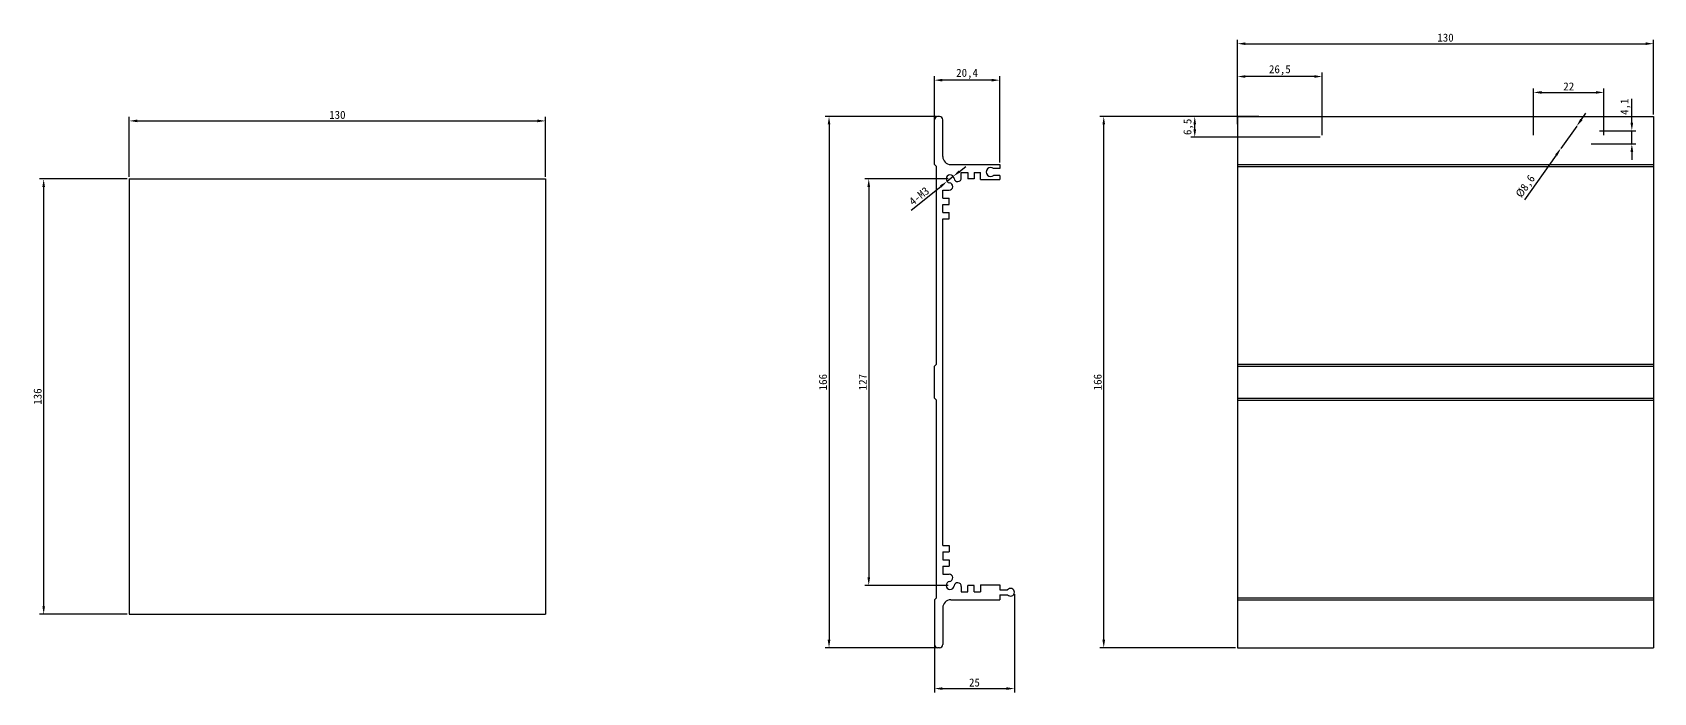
# Model space of a CAD drawing. Header units: millimetres. Extents: x 540 to 1400, y 310 to 530.
# Drawn here: x 894 to 1400, y 310 to 516 of the extents above; entities that cross this region are included whole.
import ezdxf

# ---------------------------------------------------------------- set-up
doc = ezdxf.new("R2010")
doc.units = ezdxf.units.MM
doc.dimstyles.new('ISO-25', dxfattribs={"dimtxt": 2.5, "dimasz": 2.5, "dimexe": 1.25, "dimexo": 0.625, "dimtad": 1, "dimtxsty": 'Standard', "dimcen": 2.5, "dimadec": 0, "dimazin": 0, "dimtfac": 1, "dimtmove": 0, "dimatfit": 3, "dimfxl": 0, "dimarcsym": 0})

# ---------------------------------------------------------------- blocks, each defined once
blk = doc.blocks.new('*D94')
at = {"color": 0, "lineweight": -2}
for p, q in [((923.28, 470.48), (895.9, 470.48)), ((897.15, 467.98), (897.15, 336.98)), ((923.28, 334.48), (895.9, 334.48))]:
    blk.add_line(p, q, dxfattribs=at)
at = {"color": 0}
for points in [[(897.57, 467.98), (896.74, 467.98), (897.15, 470.48)], [(896.74, 336.98), (897.57, 336.98), (897.15, 334.48)]]:
    blk.add_solid(points, dxfattribs=at)
at = {"layer": 'Defpoints', "color": 0}
for p in [(923.91, 470.48), (897.15, 334.48), (923.91, 334.48)]:
    blk.add_point(p, dxfattribs=at)
at = {"color": 0, "insert": (895.28, 402.48), "char_height": 2.5, "attachment_point": 5, "rotation": 90}
blk.add_mtext('136', dxfattribs=at)
blk = doc.blocks.new('*D95')
at = {"color": 0, "lineweight": -2}
for p, q in [((923.91, 471.11), (923.91, 489.84)), ((926.41, 488.59), (1051.41, 488.59)), ((1053.91, 471.11), (1053.91, 489.84))]:
    blk.add_line(p, q, dxfattribs=at)
at = {"color": 0}
for points in [[(926.41, 489.01), (926.41, 488.18), (923.91, 488.59)], [(1051.41, 488.18), (1051.41, 489.01), (1053.91, 488.59)]]:
    blk.add_solid(points, dxfattribs=at)
at = {"layer": 'Defpoints', "color": 0}
for p in [(1053.91, 488.59), (923.91, 470.48), (1053.91, 470.48)]:
    blk.add_point(p, dxfattribs=at)
at = {"color": 0, "insert": (988.91, 490.47), "char_height": 2.5, "attachment_point": 5}
blk.add_mtext('130', dxfattribs=at)
blk = doc.blocks.new('*D97')
at = {"color": 0, "lineweight": -2}
for p, q in [((1270.11, 490.6), (1270.11, 513.97)), ((1272.61, 512.72), (1397.61, 512.72)), ((1400.11, 490.6), (1400.11, 513.97))]:
    blk.add_line(p, q, dxfattribs=at)
at = {"color": 0}
for points in [[(1272.61, 513.14), (1272.61, 512.31), (1270.11, 512.72)], [(1397.61, 512.31), (1397.61, 513.14), (1400.11, 512.72)]]:
    blk.add_solid(points, dxfattribs=at)
at = {"layer": 'Defpoints', "color": 0}
for p in [(1400.11, 512.72), (1270.11, 489.98), (1400.11, 489.98)]:
    blk.add_point(p, dxfattribs=at)
at = {"color": 0, "insert": (1335.11, 514.6), "char_height": 2.5, "attachment_point": 5}
blk.add_mtext('130', dxfattribs=at)
blk = doc.blocks.new('*D98')
at = {"color": 0, "lineweight": -2}
for p, q in [((1176.12, 489.98), (1141.26, 489.98)), ((1142.51, 487.48), (1142.51, 326.48)), ((1176.12, 323.98), (1141.26, 323.98))]:
    blk.add_line(p, q, dxfattribs=at)
at = {"color": 0}
for points in [[(1142.92, 487.48), (1142.09, 487.48), (1142.51, 489.98)], [(1142.09, 326.48), (1142.92, 326.48), (1142.51, 323.98)]]:
    blk.add_solid(points, dxfattribs=at)
at = {"layer": 'Defpoints', "color": 0}
for p in [(1176.74, 489.98), (1142.51, 323.98), (1176.74, 323.98)]:
    blk.add_point(p, dxfattribs=at)
at = {"color": 0, "insert": (1140.63, 406.98), "char_height": 2.5, "attachment_point": 5, "rotation": 90}
blk.add_mtext('166', dxfattribs=at)
blk = doc.blocks.new('*D99')
at = {"color": 0, "lineweight": -2}
for p, q in [((1179.72, 470.48), (1153.67, 470.48)), ((1154.92, 467.98), (1154.92, 345.98)), ((1179.72, 343.48), (1153.67, 343.48))]:
    blk.add_line(p, q, dxfattribs=at)
at = {"color": 0}
for points in [[(1155.34, 467.98), (1154.51, 467.98), (1154.92, 470.48)], [(1154.51, 345.98), (1155.34, 345.98), (1154.92, 343.48)]]:
    blk.add_solid(points, dxfattribs=at)
at = {"layer": 'Defpoints', "color": 0}
for p in [(1180.34, 470.48), (1154.92, 343.48), (1180.34, 343.48)]:
    blk.add_point(p, dxfattribs=at)
at = {"color": 0, "insert": (1153.05, 406.98), "char_height": 2.5, "attachment_point": 5, "rotation": 90}
blk.add_mtext('127', dxfattribs=at)
blk = doc.blocks.new('*D100')
at = {"color": 0, "lineweight": -2}
for p, q in [((1269.49, 489.98), (1227.09, 489.98)), ((1228.34, 326.48), (1228.34, 487.48)), ((1269.49, 323.98), (1227.09, 323.98))]:
    blk.add_line(p, q, dxfattribs=at)
at = {"color": 0}
for points in [[(1228.75, 487.48), (1227.92, 487.48), (1228.34, 489.98)], [(1227.92, 326.48), (1228.75, 326.48), (1228.34, 323.98)]]:
    blk.add_solid(points, dxfattribs=at)
at = {"layer": 'Defpoints', "color": 0}
for p in [(1228.34, 489.98), (1270.11, 489.98), (1270.11, 323.98)]:
    blk.add_point(p, dxfattribs=at)
at = {"color": 0, "insert": (1226.46, 406.98), "char_height": 2.5, "attachment_point": 5, "rotation": 90}
blk.add_mtext('166', dxfattribs=at)
blk = doc.blocks.new('*D101')
at = {"color": 0, "lineweight": -2}
for p, q in [((1200.44, 340.7), (1200.44, 309.99)), ((1175.44, 327.94), (1175.44, 309.99)), ((1177.94, 311.24), (1197.94, 311.24))]:
    blk.add_line(p, q, dxfattribs=at)
at = {"color": 0}
for points in [[(1177.94, 311.66), (1177.94, 310.83), (1175.44, 311.24)], [(1197.94, 310.83), (1197.94, 311.66), (1200.44, 311.24)]]:
    blk.add_solid(points, dxfattribs=at)
at = {"layer": 'Defpoints', "color": 0}
for p in [(1200.44, 341.33), (1175.44, 328.57), (1200.44, 311.24)]:
    blk.add_point(p, dxfattribs=at)
at = {"color": 0, "insert": (1187.94, 313.12), "char_height": 2.5, "attachment_point": 5}
blk.add_mtext('25', dxfattribs=at)
blk = doc.blocks.new('*D102')
at = {"color": 0, "lineweight": -2}
for p, q in [((1175.44, 487.12), (1175.44, 502.57)), ((1195.84, 475.6), (1195.84, 502.57)), ((1193.34, 501.32), (1177.94, 501.32))]:
    blk.add_line(p, q, dxfattribs=at)
at = {"color": 0}
for points in [[(1177.94, 501.74), (1177.94, 500.9), (1175.44, 501.32)], [(1193.34, 500.9), (1193.34, 501.74), (1195.84, 501.32)]]:
    blk.add_solid(points, dxfattribs=at)
at = {"layer": 'Defpoints', "color": 0}
for p in [(1175.44, 501.32), (1175.44, 486.49), (1195.84, 474.98)]:
    blk.add_point(p, dxfattribs=at)
at = {"color": 0, "insert": (1185.64, 503.29), "char_height": 2.5, "attachment_point": 5}
blk.add_mtext('20,4', dxfattribs=at)
blk = doc.blocks.new('*D103')
at = {"color": 0, "lineweight": -2}
for p, q in [((1181.32, 471.26), (1179.37, 469.69)), ((1183.27, 472.82), (1185.22, 474.38)), ((1168.19, 460.74), (1177.42, 468.13))]:
    blk.add_line(p, q, dxfattribs=at)
at = {"color": 0}
for points in [[(1183.01, 473.15), (1183.53, 472.5), (1181.32, 471.26)], [(1177.68, 467.81), (1177.16, 468.46), (1179.37, 469.69)]]:
    blk.add_solid(points, dxfattribs=at)
at = {"layer": 'Defpoints', "color": 0}
for p in [(1181.32, 471.26), (1179.37, 469.69)]:
    blk.add_point(p, dxfattribs=at)
at = {"color": 0, "insert": (1170.65, 465.11), "char_height": 2.5, "attachment_point": 5, "rotation": 38.7047}
blk.add_mtext('4-M3', dxfattribs=at)
blk = doc.blocks.new('*D104')
at = {"color": 0, "lineweight": -2}
for p, q in [((1270.11, 487.56), (1270.11, 503.71)), ((1294.11, 502.46), (1272.61, 502.46)), ((1296.61, 484.1), (1296.61, 503.71))]:
    blk.add_line(p, q, dxfattribs=at)
at = {"color": 0}
for points in [[(1272.61, 502.88), (1272.61, 502.05), (1270.11, 502.46)], [(1294.11, 502.05), (1294.11, 502.88), (1296.61, 502.46)]]:
    blk.add_solid(points, dxfattribs=at)
at = {"layer": 'Defpoints', "color": 0}
for p in [(1270.11, 502.46), (1270.11, 486.94), (1296.61, 483.48)]:
    blk.add_point(p, dxfattribs=at)
at = {"color": 0, "insert": (1283.36, 504.43), "char_height": 2.5, "attachment_point": 5}
blk.add_mtext('26,5', dxfattribs=at)
blk = doc.blocks.new('*D105')
at = {"color": 0, "lineweight": -2}
for p, q in [((1276.78, 489.98), (1255.52, 489.98)), ((1256.77, 485.98), (1256.77, 487.48)), ((1295.99, 483.48), (1255.52, 483.48))]:
    blk.add_line(p, q, dxfattribs=at)
at = {"color": 0}
for points in [[(1257.19, 487.48), (1256.35, 487.48), (1256.77, 489.98)], [(1256.35, 485.98), (1257.19, 485.98), (1256.77, 483.48)]]:
    blk.add_solid(points, dxfattribs=at)
at = {"layer": 'Defpoints', "color": 0}
for p in [(1256.77, 489.98), (1277.4, 489.98), (1296.61, 483.48)]:
    blk.add_point(p, dxfattribs=at)
at = {"color": 0, "insert": (1254.8, 486.73), "char_height": 2.5, "attachment_point": 5, "rotation": 90}
blk.add_mtext('6,5', dxfattribs=at)
blk = doc.blocks.new('*D106')
at = {"color": 0, "lineweight": -2}
for p, q in [((1362.61, 484.1), (1362.61, 498.74)), ((1365.11, 497.49), (1382.11, 497.49)), ((1384.61, 484.1), (1384.61, 498.74))]:
    blk.add_line(p, q, dxfattribs=at)
at = {"color": 0}
for points in [[(1365.11, 497.91), (1365.11, 497.08), (1362.61, 497.49)], [(1382.11, 497.08), (1382.11, 497.91), (1384.61, 497.49)]]:
    blk.add_solid(points, dxfattribs=at)
at = {"layer": 'Defpoints', "color": 0}
for p in [(1384.61, 497.49), (1362.61, 483.48), (1384.61, 483.48)]:
    blk.add_point(p, dxfattribs=at)
at = {"color": 0, "insert": (1373.61, 499.37), "char_height": 2.5, "attachment_point": 5}
blk.add_mtext('22', dxfattribs=at)
blk = doc.blocks.new('*D107')
at = {"color": 0, "lineweight": -2}
for p, q in [((1393.32, 488.03), (1393.32, 495.53)), ((1380.6, 481.43), (1394.57, 481.43)), ((1383.19, 485.53), (1394.57, 485.53)), ((1393.32, 481.43), (1393.32, 485.53)), ((1393.32, 478.93), (1393.32, 476.43))]:
    blk.add_line(p, q, dxfattribs=at)
at = {"color": 0}
for points in [[(1392.91, 488.03), (1393.74, 488.03), (1393.32, 485.53)], [(1393.74, 478.93), (1392.91, 478.93), (1393.32, 481.43)]]:
    blk.add_solid(points, dxfattribs=at)
at = {"layer": 'Defpoints', "color": 0}
for p in [(1379.98, 481.43), (1382.56, 485.53), (1393.32, 485.53)]:
    blk.add_point(p, dxfattribs=at)
at = {"color": 0, "insert": (1391.35, 493.03), "char_height": 2.5, "attachment_point": 5, "rotation": 90}
blk.add_mtext('4,1', dxfattribs=at)
blk = doc.blocks.new('*D108')
at = {"color": 0, "lineweight": -2}
for p, q in [((1376.1, 486.98), (1371.13, 479.97)), ((1377.55, 489.02), (1378.99, 491.06)), ((1369.68, 477.93), (1359.78, 463.96))]:
    blk.add_line(p, q, dxfattribs=at)
at = {"color": 0}
for points in [[(1377.21, 489.26), (1377.89, 488.78), (1376.1, 486.98)], [(1370.02, 477.69), (1369.34, 478.17), (1371.13, 479.97)]]:
    blk.add_solid(points, dxfattribs=at)
at = {"layer": 'Defpoints', "color": 0}
for p in [(1376.1, 486.98), (1371.13, 479.97)]:
    blk.add_point(p, dxfattribs=at)
at = {"color": 0, "insert": (1360.26, 468.04), "char_height": 2.5, "attachment_point": 5, "rotation": 54.666}
blk.add_mtext('%%c8,6', dxfattribs=at)

msp = doc.modelspace()

# ---------------------------------------------------------------- linework, layer by layer
for p, q in [((1175.443, 474.975), (1175.443, 488.975)), ((1177.043, 489.975), (1176.443, 489.975)), ((1178.043, 477.475), (1178.043, 488.975)), ((1270.114, 489.975), (1400.114, 489.975)), ((1270.114, 489.975), (1270.114, 323.975)), ((1400.114, 489.975), (1400.114, 323.975)), ((1175.443, 474.975), (1176.043, 474.375)), ((1176.043, 412.575), (1176.043, 474.375)), ((1180.543, 474.975), (1195.843, 474.975)), ((1183.843, 470.775), (1183.843, 472.475)), ((1183.843, 472.475), (1185.842, 472.475)), ((1185.842, 472.475), (1185.842, 470.475)), ((1187.842, 472.475), (1189.843, 472.475)), ((1187.842, 472.475), (1187.842, 470.475)), ((1189.843, 470.275), (1189.843, 472.475)), ((1195.843, 473.725), (1193.909, 473.725)), ((1195.843, 471.525), (1193.909, 471.525)), ((1195.843, 474.975), (1195.843, 473.725)), ((1195.843, 471.525), (1195.843, 470.275)), ((1270.114, 474.975), (1400.114, 474.975)), ((1270.114, 474.375), (1400.114, 474.375)), ((923.909, 470.484), (923.909, 334.484)), ((923.909, 470.484), (1053.909, 470.484)), ((1053.909, 470.484), (1053.909, 334.484)), ((1178.043, 464.475), (1178.043, 466.975)), ((1178.043, 466.975), (1180.043, 466.975)), ((1187.842, 470.475), (1185.842, 470.475)), ((1189.843, 470.275), (1195.843, 470.275)), ((1178.043, 464.475), (1180.043, 464.475)), ((1178.043, 459.975), (1178.043, 462.475)), ((1178.043, 462.475), (1180.043, 462.475)), ((1180.043, 462.475), (1180.043, 464.475)), ((1178.043, 459.975), (1180.043, 459.975)), ((1178.043, 355.975), (1178.043, 457.975)), ((1178.043, 457.975), (1180.043, 457.975)), ((1180.043, 457.975), (1180.043, 459.975)), ((1175.443, 411.975), (1176.043, 412.575)), ((1175.443, 401.975), (1175.443, 411.975)), ((1270.114, 412.575), (1400.114, 412.575)), ((1270.114, 411.975), (1400.114, 411.975)), ((1175.443, 401.975), (1176.043, 401.375)), ((1176.043, 339.575), (1176.043, 401.375)), ((1270.114, 401.975), (1400.114, 401.975)), ((1270.114, 401.375), (1400.114, 401.375)), ((1178.043, 355.975), (1180.043, 355.975)), ((1180.043, 355.975), (1180.043, 353.975)), ((1178.043, 353.975), (1178.043, 351.475)), ((1178.043, 353.975), (1180.043, 353.975)), ((1178.043, 351.475), (1180.043, 351.475)), ((1178.043, 349.475), (1178.043, 346.975)), ((1178.043, 349.475), (1180.043, 349.475)), ((1180.043, 351.475), (1180.043, 349.475)), ((1178.043, 346.975), (1180.043, 346.975)), ((1175.443, 338.975), (1176.043, 339.575)), ((1183.843, 343.176), (1183.843, 341.475)), ((1183.843, 341.475), (1185.842, 341.475)), ((1187.842, 343.475), (1185.842, 343.475)), ((1185.842, 341.475), (1185.842, 343.475)), ((1187.842, 341.475), (1187.842, 343.475)), ((1187.842, 341.475), (1189.843, 341.475)), ((1189.843, 343.675), (1189.843, 341.475)), ((1189.843, 343.675), (1195.843, 343.675)), ((1195.843, 343.675), (1195.843, 342.075)), ((1195.843, 342.075), (1198.306, 342.075)), ((1195.843, 340.575), (1198.306, 340.575)), ((1195.843, 340.575), (1195.843, 338.975)), ((1270.114, 339.575), (1400.114, 339.575)), ((923.909, 334.484), (1053.909, 334.484)), ((1175.443, 338.975), (1175.443, 324.975)), ((1178.043, 336.475), (1178.043, 324.975)), ((1180.543, 338.975), (1195.843, 338.975)), ((1270.114, 338.975), (1400.114, 338.975)), ((1177.043, 323.975), (1176.443, 323.975)), ((1270.114, 323.975), (1400.114, 323.975))]:
    msp.add_line(p, q)
for centre, radius, start, end in [((1176.443, 488.975), 1, 90, 180), ((1177.043, 488.975), 1, 0, 90), ((1180.543, 477.475), 2.5, 180, 270), ((1180.343, 470.475), 1.25, 7.21421, 262.78579), ((1193.043, 472.625), 1.4, 51.78679, 308.21321), ((1180.043, 468.11), 1.134, 270, 82.78579), ((1182.708, 470.775), 1.134, 187.21421, 0), ((1180.343, 343.475), 1.25, 97.21421, 352.78579), ((1180.043, 345.841), 1.134, 277.21421, 90), ((1182.708, 343.176), 1.134, 0, 172.78579), ((1199.243, 341.325), 1.2, 218.68219, 141.31781), ((1180.543, 336.475), 2.5, 90, 180), ((1176.443, 324.975), 1, 180, 270), ((1177.043, 324.975), 1, 270, 0)]:
    msp.add_arc(centre, radius, start, end)

# ---------------------------------------------------------------- dimensions: what is measured, and where the dimension line sits
for base, p1, p2, picture, middle in [((1400.114, 512.724), (1270.114, 489.975), (1400.114, 489.975), '*D97', (1335.114, 514.599)), ((1175.443, 501.319), (1195.843, 474.975), (1175.443, 486.494), '*D102', (1185.643, 503.29)), ((1270.114, 502.462), (1296.614, 483.475), (1270.114, 486.938), '*D104', (1283.364, 504.433)), ((1384.614, 497.495), (1362.614, 483.475), (1384.614, 483.475), '*D106', (1373.614, 499.37)), ((1053.909, 488.595), (923.909, 470.484), (1053.909, 470.484), '*D95', (988.909, 490.47)), ((1200.443, 311.242), (1175.443, 328.566), (1200.443, 341.325), '*D101', (1187.943, 313.117))]:
    dim = msp.add_linear_dim(base=base, p1=p1, p2=p2, dimstyle='ISO-25')
    dim.commit()
    dim.dimension.update_dxf_attribs({"geometry": picture, "text_midpoint": middle})
for base, p1, p2, picture, middle in [((1393.323, 485.525), (1379.979, 481.425), (1382.564, 485.525), '*D107', (1391.352, 493.025)), ((1228.337, 489.975), (1270.114, 323.975), (1270.114, 489.975), '*D100', (1226.462, 406.975)), ((1256.771, 489.975), (1296.614, 483.475), (1277.401, 489.975), '*D105', (1254.8, 486.725)), ((897.153, 334.484), (923.909, 470.484), (923.909, 334.484), '*D94', (895.278, 402.484))]:
    dim = msp.add_linear_dim(base=base, p1=p1, p2=p2, angle=90, dimstyle='ISO-25')
    dim.commit()
    dim.dimension.update_dxf_attribs({"geometry": picture, "text_midpoint": middle})
for base, p1, p2, picture, middle in [((1142.506, 323.975), (1176.743, 489.975), (1176.743, 323.975), '*D98', (1142.506, 406.975)), ((1154.925, 343.475), (1180.343, 470.475), (1180.343, 343.475), '*D99', (1154.925, 406.975))]:
    dim = msp.add_linear_dim(base=base, p1=p1, p2=p2, angle=90, dimstyle='ISO-25')
    dim.commit()
    dim.dimension.update_dxf_attribs({"geometry": picture, "text_midpoint": middle, "dimtype": 160})
dim = msp.add_diameter_dim_2p(p1=(1376.101, 486.983), p2=(1371.127, 479.967), dimstyle='ISO-25')
dim.commit()
dim.dimension.update_dxf_attribs({"geometry": '*D108', "text_midpoint": (1361.866, 466.905), "dimtype": 163})
dim = msp.add_diameter_dim_2p(p1=(1181.318, 471.257), p2=(1179.367, 469.694), text='4-M3', dimstyle='ISO-25')
dim.commit()
dim.dimension.update_dxf_attribs({"geometry": '*D103', "text_midpoint": (1170.654, 465.114)})

doc.saveas('drawing.dxf')
